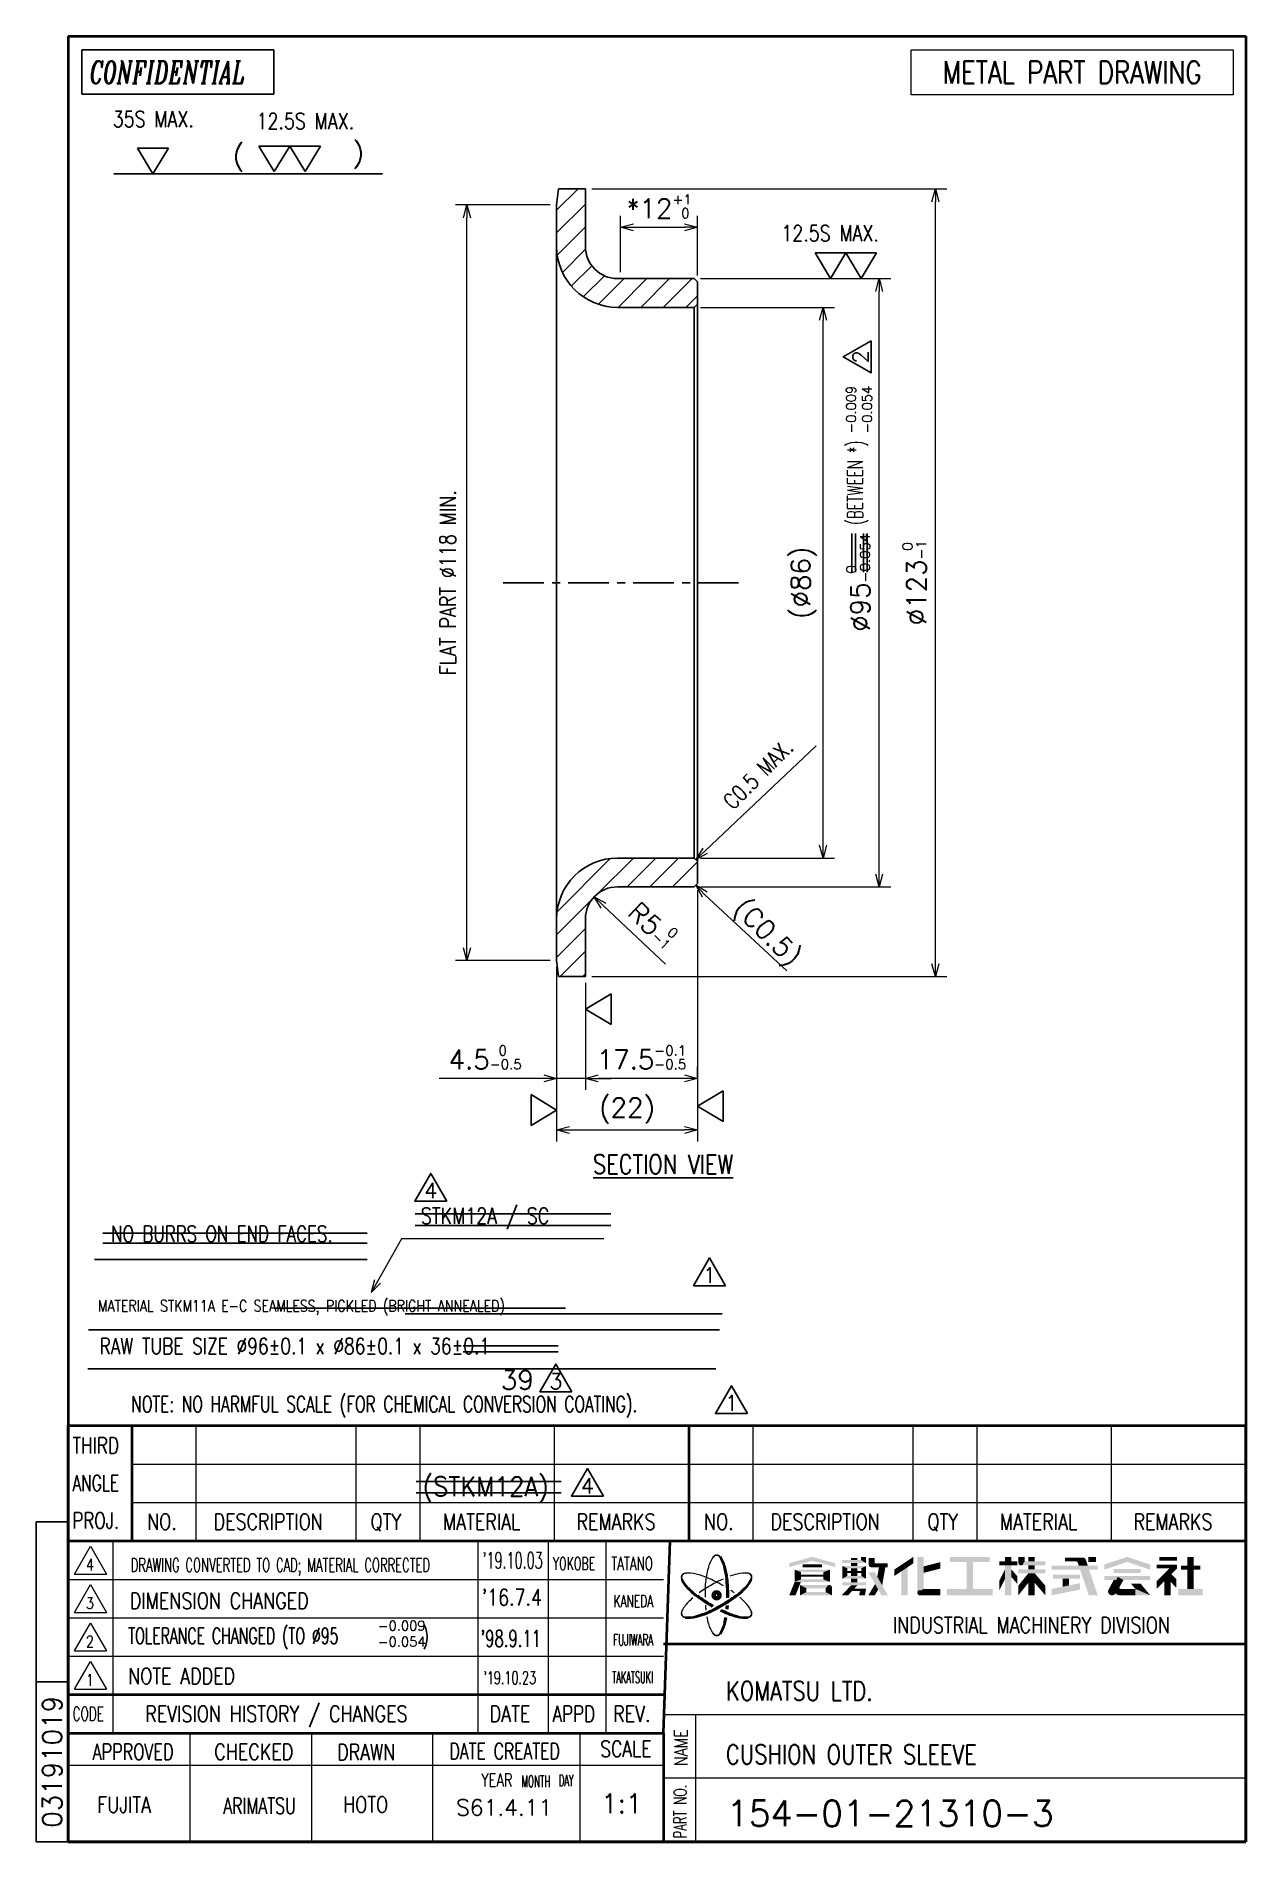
# Model space of a CAD drawing. Header units: millimetres. Extents: x 10 to 199, y 8 to 290.
import ezdxf
from ezdxf.enums import TextEntityAlignment as Align

# ---------------------------------------------------------------- set-up
doc = ezdxf.new("R2010")
doc.units = ezdxf.units.MM
doc.header["$LTSCALE"] = 0.25
doc.linetypes.add('CENTER', pattern=[50.8, 31.75, -6.35, 6.35, -6.35])
doc.layers.get('0').update_dxf_attribs({"linetype": 'CONTINUOUS'})
for name, color, linetype in [('1', 4, 'CONTINUOUS'), ('6', 2, 'CONTINUOUS'), ('CENTER', 1, 'CENTER'), ('GAWA', 2, 'CONTINUOUS'), ('SCALE', 4, 'CONTINUOUS')]:
    doc.layers.add(name, color=color, linetype=linetype)
for name, color, linetype, lineweight in [('AM_1', 4, 'CONTINUOUS', 20), ('AM_5_SCALE', 4, 'CONTINUOUS', 20), ('AM_8_HATCH', 4, 'CONTINUOUS', 20), ('AM_BOR_GAWA', 2, 'CONTINUOUS', 40)]:
    doc.layers.add(name, color=color, linetype=linetype, lineweight=lineweight)
doc.styles.add('ITL-SET', font='ITALIC', dxfattribs={"bigfont": 'BIGFONT'})
doc.styles.add('ROMANS_EN', font='romans.shx')
doc.styles.get("Standard").update_dxf_attribs({"font": 'txt.shx', "bigfont": 'extfont2.shx'})
doc.dimstyles.new('AM_JIS$0', dxfattribs={"dimtxt": 3, "dimasz": 2, "dimexe": 1.8, "dimexo": 1, "dimgap": 1.5, "dimtad": 3, "dimdec": 3, "dimzin": 9, "dimtxsty": 'STANDARD', "dimblk": 'OPEN30', "dimcen": 1, "dimclrd": 256, "dimclre": 256, "dimclrt": 4, "dimazin": 2, "dimtm": 1e-09, "dimtfac": 0.71, "dimtdec": 3, "dimtmove": 0, "dimatfit": 3, "dimldrblk": 'OPEN30', "dimlwd": -1, "dimlwe": -1, "dimarcsym": 1})
doc.dimstyles.new('AM_JIS$4', dxfattribs={"dimtxt": 3, "dimasz": 2, "dimexe": 1.8, "dimexo": 1, "dimgap": 1.5, "dimtad": 3, "dimdec": 3, "dimzin": 9, "dimtxsty": 'STANDARD', "dimblk": 'OPEN30', "dimcen": 1, "dimclrd": 256, "dimclre": 256, "dimclrt": 4, "dimazin": 2, "dimtm": 1e-09, "dimtfac": 0.71, "dimtdec": 3, "dimtmove": 0, "dimatfit": 3, "dimldrblk": 'OPEN30', "dimlwd": -1, "dimlwe": -1, "dimarcsym": 1})
pattern_1 = [(45, (0, 19.5492), (-1.767767, 1.767767), [])]

# ---------------------------------------------------------------- blocks, each defined once
blk = doc.blocks.new('A4-FORMAT')
at = {"layer": 'AM_BOR_GAWA', "color": 2}
for p, q in [((15, 290.1), (199, 290.1)), ((15, 290.1), (15, 8.1)), ((199, 290.1), (199, 8.1)), ((15, 8.1), (199, 8.1))]:
    blk.add_line(p, q, dxfattribs=at)
blk = doc.blocks.new('A4-TITLE-BG')
at = {"layer": 'AM_BOR_GAWA', "color": 2, "lineweight": 40}
for p, q in [((-184, 47), (-184, 65)), ((-184, 65), (0, 65)), ((-174, 47), (-174, 65)), ((0, 0), (0, 65)), ((-184, 17), (-184, 47)), ((-184, 47), (-89.94, 47)), ((-91, 17), (-89.94, 47)), ((-89.94, 47), (0, 47)), ((-91, 30.91), (0, 30.91)), ((-184, 0), (-184, 17)), ((-184, 17), (-91, 17)), ((-91, 17), (-91, 0)), ((0, 0), (-184, 0))]:
    blk.add_line(p, q, dxfattribs=at)
at = {"layer": 'AM_BOR_GAWA', "color": 9, "lineweight": 20}
for p, q in [((-164, 47), (-164, 65)), ((-139, 47), (-139, 65)), ((-129, 47), (-129, 65)), ((-108, 47), (-108, 65)), ((-77, 47), (-77, 65)), ((-52, 47), (-52, 65)), ((-42, 47), (-42, 65)), ((-21, 47), (-21, 65)), ((-174, 59), (0, 59)), ((-174, 53), (0, 53)), ((-183, 41.83), (-180.5, 46.17)), ((-180.5, 46.17), (-178, 41.83)), ((-177, 47), (-177, 17)), ((-120, 47), (-120, 17)), ((-109, 47), (-109, 17)), ((-100, 47), (-100, 17)), ((-184, 41), (-91, 41)), ((-183, 41.83), (-178, 41.83)), ((-183, 35.83), (-180.5, 40.17)), ((-180.5, 40.17), (-178, 35.83)), ((-184, 35), (-91, 35)), ((-183, 35.83), (-178, 35.83)), ((-183, 29.83), (-180.5, 34.17)), ((-180.5, 34.17), (-178, 29.83)), ((-184, 29), (-91, 29)), ((-183, 29.83), (-178, 29.83)), ((-183, 23.83), (-180.5, 28.17)), ((-180.5, 28.17), (-178, 23.83)), ((-183, 23.83), (-178, 23.83)), ((-91, 19.91), (0, 19.91)), ((-86, 19.91), (-86, 0)), ((-165, 17), (-165, 0)), ((-146, 17), (-146, 0)), ((-127, 0), (-127, 17)), ((-104, 0), (-104, 17)), ((-184, 12), (-91, 12)), ((-91, 10), (0, 10))]:
    blk.add_line(p, q, dxfattribs=at)
at = {"layer": 'AM_BOR_GAWA', "color": 9, "lineweight": 40}
for p, q in [((-87, 47), (-87, 65)), ((-184, 23), (-91, 23))]:
    blk.add_line(p, q, dxfattribs=at)
at = {"layer": 'AM_BOR_GAWA', "color": 8, "lineweight": 20}
blk.add_line((-11.74, 40.71), (-10.88, 39.85), dxfattribs=at)
for points, const_width in [([(-58.72, 43.3, 1.142857), (-58.37, 43.3, 1.142857)], 0.4), ([(-35.34, 43.59, 1), (-34.94, 43.59, 1)], 0.4), ([(-25.74, 43.91, 1), (-25.24, 43.91, 1)], 0.5), ([(-11.04, 43.11, 1), (-10.84, 43.11, 1)], 0.2), ([(-11.04, 42.79, 1), (-10.84, 42.79, 1)], 0.2), ([(-65.27, 39.71, 1), (-64.87, 39.71, 1)], 0.4), ([(-21.23, 39.11, 1), (-20.63, 39.11, 1)], 0.6), ([(-83.14, 38.51, 1), (-82.24, 38.51, 1)], 0.702), ([(-51.14, 38.91, 1), (-50.74, 38.91, 1)], 0.4)]:
    blk.add_lwpolyline(points, format="xyb", close=True, dxfattribs=dict(at, const_width=const_width))
for points, const_width in [([(-28.24, 44.11), (-26.61, 44.11, -0.321798), (-25.95, 43.63), (-25.8, 43.2)], 0.6), ([(-19.58, 41.15), (-20.17, 40.04, 0.568326), (-19.56, 39.01), (-17.27, 39.01)], 1)]:
    blk.add_lwpolyline(points, format="xyb", dxfattribs=dict(at, const_width=const_width))
at = {"layer": 'AM_BOR_GAWA', "color": 9, "lineweight": 20}
for centre, radius, start, end in [((-70.98, 39.22), 13.5, 163.9948, 173.2242), ((-78.86, 41.48), 5.31, 145.2974, 163.9948), ((-82.69, 44.13), 0.65, 90, 145.2974), ((-82.69, 44.13), 0.6, 90, 145.2974), ((-87.56, 41.32), 0.65, 94.7026, 150), ((-87.56, 41.32), 0.6, 94.7026, 150), ((-87.18, 36.68), 5.31, 76.0052, 94.7026), ((-88.75, 30.39), 11.79, 66.7758, 76.0052), ((-72.66, 21.14), 21.85, 120, 125.7357), ((-69.23, 39.01), 15.27, 173.2242, 181.9026), ((-92.71, 21.14), 21.85, 60, 66.7758), ((-72.66, 21.14), 21.85, 114.3148, 120), ((-88.98, 26.6), 15.27, 61.1646, 61.9026), ((-76.63, 30.39), 11.79, 103.9948, 109.8782), ((-78.2, 36.68), 5.31, 85.2974, 103.9948), ((-77.82, 41.32), 0.6, 30, 85.2974), ((-77.82, 41.32), 0.65, 30, 85.2974), ((-83.35, 33.7), 5.31, 136.0052, 154.7026), ((-78.69, 29.2), 11.79, 130.7431, 136.0052), ((-62.64, 38.51), 21.85, 180, 180.8005), ((-62.64, 38.51), 21.85, 184.0993, 186.0535), ((-88.98, 26.6), 15.27, 53.7049, 56.208), ((-87.92, 28.01), 13.5, 43.9948, 48.9857), ((-82.03, 33.7), 5.31, 25.2974, 43.9948), ((-87.56, 35.69), 0.65, 154.7026, 210), ((-87.56, 35.69), 0.6, 154.7026, 210), ((-72.63, 37.32), 11.79, 190.6994, 196.0052), ((-78.86, 35.53), 5.31, 196.0052, 214.7026), ((-77.82, 35.69), 0.6, 330, 25.2974), ((-77.82, 35.69), 0.65, 330, 25.2974), ((-82.69, 32.88), 0.65, 214.7026, 270), ((-82.69, 32.88), 0.6, 214.7026, 270)]:
    blk.add_arc(centre, radius, start, end, dxfattribs=at)
at = {"layer": 'AM_BOR_GAWA', "color": 8, "lineweight": 20}
for centre, radius, start, end in [((-82.69, 44.13), 0.65, 34.7026, 90), ((-82.69, 44.13), 0.6, 34.7026, 90), ((-87.56, 41.32), 0.65, 150, 205.2974), ((-87.56, 41.32), 0.6, 150, 205.2974), ((-77.82, 41.32), 0.6, 334.7026, 30), ((-77.82, 41.32), 0.65, 334.7026, 30), ((-87.56, 35.69), 0.65, 210, 265.2974), ((-87.56, 35.69), 0.6, 210, 265.2974), ((-77.82, 35.69), 0.6, 274.7026, 330), ((-77.82, 35.69), 0.65, 274.7026, 330), ((-82.69, 32.88), 0.6, 270, 325.2974), ((-82.69, 32.88), 0.65, 270, 325.2974)]:
    blk.add_arc(centre, radius, start, end, dxfattribs=at)
at = {"layer": 'AM_BOR_GAWA', "color": 2, "lineweight": 40}
for centre, radius, start, end in [((-86.52, 41.48), 5.31, 16.0052, 34.7026), ((-92.75, 39.69), 11.74, 6.7758, 16.0052), ((-92.75, 39.69), 11.79, 6.7758, 16.0052), ((-83.35, 43.31), 5.31, 205.2974, 223.9948), ((-78.69, 47.81), 11.79, 223.9948, 233.2242), ((-78.69, 47.81), 11.74, 223.9948, 233.2242), ((-102.74, 38.51), 21.75, 0, 6.7758), ((-102.74, 38.51), 21.85, 0, 6.7758), ((-86.69, 47.81), 11.74, 306.7758, 316.0052), ((-86.69, 47.81), 11.79, 306.7758, 316.0052), ((-82.03, 43.31), 5.31, 316.0052, 334.7026), ((-72.66, 55.87), 21.85, 233.2242, 240), ((-72.66, 55.87), 21.75, 233.2242, 240), ((-89.86, 49.91), 15.17, 293.2242, 301.9026), ((-89.86, 49.91), 15.27, 293.2242, 301.9026), ((-72.66, 55.87), 21.85, 240, 240.6897), ((-72.66, 55.87), 21.75, 240, 240.9213), ((-92.71, 55.87), 21.75, 300, 306.7758), ((-92.71, 55.87), 21.85, 300, 306.7758), ((-102.74, 38.51), 21.75, 354.4384, 355.7143), ((-102.74, 38.51), 21.85, 354.3049, 355.8564), ((-102.74, 38.51), 21.75, 358.9261, 360), ((-102.74, 38.51), 21.85, 359.1171, 360), ((-87.18, 40.34), 5.31, 265.2974, 283.9948), ((-89.16, 48.29), 13.45, 283.9948, 293.2242), ((-89.16, 48.29), 13.5, 283.9948, 293.2242), ((-86.52, 35.53), 5.31, 325.2974, 343.9948), ((-72.66, 55.87), 21.85, 244.4868, 246.7758), ((-72.66, 55.87), 21.75, 244.5635, 246.7758), ((-92.75, 37.32), 11.74, 343.9948, 348.9011), ((-92.75, 37.32), 11.79, 343.9948, 348.8521), ((-76.63, 46.63), 11.79, 246.7758, 256.0052), ((-76.63, 46.63), 11.74, 246.7758, 256.0052), ((-78.2, 40.34), 5.31, 256.0052, 274.7026)]:
    blk.add_arc(centre, radius, start, end, dxfattribs=at)
at = {"layer": 'AM_BOR_GAWA', "color": 8, "lineweight": 20}
for points in [[(-71.34, 43.52), (-67.74, 44.51), (-71.34, 42.92), (-67.74, 43.9)], [(-70.49, 42.51), (-69.49, 42.13), (-70.49, 40.61), (-69.49, 40.98)], [(-70.49, 42.51), (-64.99, 42.51), (-69.49, 42.13), (-65.99, 42.13)], [(-69.24, 43.34), (-66.24, 43.34), (-69.24, 42.89), (-66.24, 42.89)], [(-67.74, 44.51), (-64.14, 43.52), (-67.74, 43.9), (-64.14, 42.92)], [(-65.99, 42.13), (-64.99, 42.51), (-65.99, 40.98), (-64.99, 40.61)], [(-63.04, 44.03), (-60.14, 44.03), (-63.04, 43.53), (-59.34, 43.53)], [(-63.04, 43.08), (-59.34, 43.08), (-62.29, 42.73), (-60.09, 42.73)], [(-63.04, 43.08), (-62.29, 42.73), (-63.04, 41.08), (-62.29, 41.53)], [(-61.69, 44.35), (-60.69, 44.35), (-61.69, 44.03), (-60.69, 44.03)], [(-61.69, 43.53), (-60.69, 43.53), (-61.69, 43.08), (-60.69, 43.08)], [(-61.69, 42.73), (-60.69, 42.73), (-61.69, 42.28), (-60.69, 42.28)], [(-60.14, 44.51), (-59.34, 44.51), (-60.14, 44.03), (-59.34, 43.53)], [(-60.09, 42.73), (-59.34, 43.08), (-60.09, 41.53), (-59.34, 41.08)], [(-58.92, 44.35), (-57.97, 44.35), (-58.92, 43.3), (-57.97, 43.5)], [(-58.92, 43.3), (-57.97, 43.5), (-58.52, 42.9), (-57.97, 43.5)], [(-57.97, 43.5), (-55.94, 43.5), (-58.52, 42.9), (-55.94, 42.9)], [(-57.32, 42.9), (-56.32, 42.9), (-57.58, 41.41), (-56.82, 40.06)], [(-54.94, 42.51), (-51.94, 44.51), (-54.94, 41.51), (-51.94, 43.51)], [(-53.84, 42.24), (-52.84, 42.91), (-53.84, 38.51), (-52.84, 38.51)], [(-51.34, 44.51), (-50.34, 44.51), (-51.34, 38.91), (-50.34, 39.51)], [(-50.34, 43.02), (-47.74, 43.68), (-50.34, 42.02), (-47.74, 42.68)], [(-46.24, 44.51), (-40.04, 44.51), (-46.24, 43.71), (-40.04, 43.71)], [(-43.64, 43.71), (-42.64, 43.71), (-43.64, 39.51), (-42.64, 39.51)], [(-38.54, 40.73), (-37.64, 42.53), (-38.54, 39.23), (-37.63, 41.05)], [(-38.53, 43.79), (-35.73, 43.79), (-38.53, 43.19), (-35.73, 43.19)], [(-37.63, 44.51), (-36.63, 44.51), (-37.63, 43.79), (-36.63, 43.79)], [(-37.63, 43.19), (-36.63, 43.19), (-37.63, 38.51), (-36.63, 38.51)], [(-36.63, 42.55), (-35.73, 41.51), (-36.63, 41.35), (-35.73, 40.31)], [(-35.54, 44.51), (-34.54, 44.51), (-35.54, 43.59), (-34.54, 43.79)], [(-35.54, 43.59), (-34.54, 43.79), (-35.14, 43.19), (-34.54, 43.79)], [(-35.54, 42.55), (-31.34, 42.55), (-35.54, 41.95), (-31.34, 41.95)], [(-34.54, 43.79), (-31.34, 43.79), (-35.14, 43.19), (-31.34, 43.19)], [(-33.99, 44.51), (-32.99, 44.51), (-33.99, 43.79), (-32.99, 43.79)], [(-33.99, 43.19), (-32.99, 43.19), (-33.99, 42.55), (-32.99, 42.55)], [(-30.34, 43.11), (-23.14, 43.11), (-30.34, 42.51), (-23.14, 42.51)], [(-26.53, 44.41), (-25.49, 44.41), (-26.09, 43.11), (-25.01, 44.07)], [(-26.09, 43.11), (-25.01, 44.07), (-26.09, 43.11), (-24.69, 43.11)], [(-25.89, 42.51), (-24.49, 42.51), (-24.54, 38.51), (-23.14, 38.51)], [(-24.64, 44.51), (-23.44, 44.51), (-24.64, 43.71), (-23.44, 43.71)], [(-22.14, 43.31), (-18.54, 44.51), (-22.14, 42.51), (-18.54, 43.71)], [(-20.64, 42.61), (-16.44, 42.61), (-20.64, 42.01), (-16.44, 42.01)], [(-18.54, 44.51), (-14.94, 43.31), (-18.54, 43.71), (-14.94, 42.51)], [(-13.94, 43.31), (-10.94, 43.31), (-13.94, 42.71), (-11.94, 42.71)], [(-11.94, 42.71), (-10.8, 42.65), (-13.94, 40.71), (-13.94, 39.51)], [(-13.54, 44.51), (-10.74, 44.51), (-13.54, 43.91), (-10.74, 43.91)], [(-11.94, 42.71), (-10.94, 43.31), (-11.94, 42.71), (-10.74, 43.11)], [(-11.94, 42.71), (-10.74, 43.11), (-11.94, 42.71), (-10.74, 42.79)], [(-11.94, 42.71), (-10.74, 42.79), (-11.94, 42.71), (-10.8, 42.65)], [(-10.14, 43.11), (-7.14, 43.11), (-10.14, 42.51), (-7.14, 42.51)], [(-9.14, 44.51), (-8.14, 44.51), (-9.14, 43.11), (-8.14, 43.11)], [(-9.14, 42.51), (-8.14, 42.51), (-9.14, 39.51), (-8.14, 39.51)], [(-70.49, 40.61), (-69.51, 40.61), (-71.34, 38.51), (-70.36, 38.51)], [(-69.49, 40.98), (-65.99, 40.98), (-70.49, 40.61), (-64.99, 40.61)], [(-69.67, 40.11), (-68.67, 39.61), (-69.67, 38.51), (-68.67, 39.01)], [(-69.67, 40.11), (-65.07, 40.11), (-68.67, 39.61), (-65.67, 39.61)], [(-69.49, 41.71), (-65.99, 41.71), (-69.49, 41.41), (-65.99, 41.41)], [(-65.67, 39.61), (-65.07, 40.11), (-65.67, 39.61), (-64.67, 39.71)], [(-65.67, 39.61), (-64.67, 39.71), (-65.67, 39.01), (-64.67, 38.51)], [(-61.69, 40.05), (-60.69, 40.05), (-63.14, 38.51), (-62.14, 38.51)], [(-62.29, 41.53), (-60.09, 41.53), (-63.04, 41.08), (-59.34, 41.08)], [(-63.04, 40.55), (-59.34, 40.55), (-63.04, 40.05), (-59.34, 40.05)], [(-62.29, 42.28), (-60.09, 42.28), (-62.29, 41.98), (-60.09, 41.98)], [(-61.69, 41.98), (-60.69, 41.98), (-61.69, 41.53), (-60.69, 41.53)], [(-61.69, 41.08), (-60.69, 41.08), (-61.69, 40.55), (-60.69, 40.55)], [(-61.18, 39.56), (-59.34, 39.56), (-61.5, 39.16), (-60.3, 39.16)], [(-60.3, 39.16), (-59.34, 39.56), (-60.41, 38.51), (-59.51, 38.51)], [(-58.97, 42.09), (-57.97, 42.09), (-56.94, 38.51), (-55.94, 38.51)], [(-57.94, 40.27), (-57.45, 39.4), (-58.97, 38.51), (-57.97, 38.51)], [(-51.34, 38.91), (-50.34, 39.51), (-50.94, 38.51), (-50.34, 39.51)], [(-50.34, 39.51), (-47.74, 39.51), (-50.94, 38.51), (-47.74, 38.51)], [(-46.74, 39.51), (-39.54, 39.51), (-46.74, 38.51), (-39.54, 38.51)], [(-35.54, 40.01), (-33.99, 41.95), (-35.54, 38.51), (-33.99, 40.45)], [(-33.99, 41.95), (-32.99, 41.95), (-33.99, 38.51), (-32.99, 38.51)], [(-32.99, 41.95), (-31.34, 40.01), (-32.99, 40.45), (-31.34, 38.51)], [(-30.34, 39.51), (-25.94, 40.4), (-30.34, 38.51), (-25.94, 39.4)], [(-30.14, 41.71), (-25.94, 41.71), (-30.14, 41.11), (-25.94, 41.11)], [(-28.64, 41.11), (-27.64, 41.11), (-28.64, 39.85), (-27.64, 40.06)], [(-22.14, 41.51), (-14.94, 41.51), (-22.14, 40.91), (-14.94, 40.91)], [(-20.64, 40.91), (-19.14, 40.91), (-21.46, 39.39), (-19.73, 39.8)], [(-21.46, 39.39), (-17.27, 39.51), (-20.93, 38.51), (-14.94, 38.51)], [(-17.94, 40.31), (-16.44, 40.31), (-17.27, 39.51), (-14.94, 38.51)], [(-12.74, 40.71), (-11.74, 41.71), (-12.74, 38.51), (-11.74, 38.51)], [(-11.64, 41.81), (-11.74, 40.71), (-11.74, 41.71)], [(-11.64, 41.81), (-10.88, 41.05), (-11.74, 40.71), (-10.88, 39.85)], [(-10.88, 39.85), (-10.88, 41.05), (-11.74, 40.71), (-10.88, 39.85)], [(-11.74, 40.71), (-10.88, 39.85), (-11.74, 40.71)], [(-10.54, 39.51), (-6.74, 39.51), (-10.54, 38.51), (-6.74, 38.51)], [(-68.67, 39.01), (-65.67, 39.01), (-69.67, 38.51), (-64.67, 38.51)]]:
    blk.add_solid(points, dxfattribs=at)
at = {"layer": 'GAWA', "color": 0}
for p, q in [((-181.85, 279.84), (-151.85, 279.84)), ((-181.85, 279.84), (-181.85, 272.92)), ((-151.85, 279.84), (-151.85, 272.92)), ((-181.85, 272.92), (-151.85, 272.92))]:
    blk.add_line(p, q, dxfattribs=at)
at = {"layer": 'AM_BOR_GAWA', "color": 9, "lineweight": 20, "style": 'ROMANS_EN'}
for s, height, width, p in [('THIRD', 2.5, 0.770046, (-183.3, 60.66)), ('ANGLE', 2.5, 0.698599, (-183.3, 54.79)), ('PROJ.', 2.5, 0.752934, (-183.3, 48.93)), ('NO.', 2.5, 0.8, (-171.65, 48.75)), ('DESCRIPTION', 2.5, 0.8, (-161.26, 48.75)), ('QTY', 2.5, 0.8, (-136.75, 48.75)), ('MATERIAL', 2.5, 0.8, (-125.42, 48.75)), ('REMARKS', 2.5, 0.8, (-104.56, 48.75)), ('NO.', 2.5, 0.8, (-84.65, 48.75)), ('DESCRIPTION', 2.5, 0.8, (-74.26, 48.75)), ('QTY', 2.5, 0.8, (-49.75, 48.75)), ('MATERIAL', 2.5, 0.8, (-38.42, 48.75)), ('REMARKS', 2.5, 0.8, (-17.56, 48.75)), ('4', 1.8, 0.8, (-181.21, 42.39)), ('3', 1.8, 0.8, (-181.21, 36.39)), ('INDUSTRIAL MACHINERY DIVISION', 2.5, 0.8, (-55.15, 32.61)), ('2', 1.8, 0.8, (-181.21, 30.39)), ('1', 1.8, 0.8, (-181.21, 24.39)), ('CODE', 2.2, 0.625272, (-183.3, 18.9)), ('REVISION HISTORY / CHANGES', 2.5, 0.8, (-171.94, 18.75)), ('DATE', 2.5, 0.8, (-118.13, 18.75)), ('APPD', 2.5, 0.765192, (-108.3, 18.75)), ('REV.', 2.5, 0.8, (-98.84, 18.75)), ('APPROVED', 2.5, 0.73364, (-180.18, 12.82)), ('CHECKED', 2.5, 0.8, (-161.16, 12.82)), ('DRAWN', 2.5, 0.8, (-141.96, 12.76)), ('DATE CREATED', 2.5, 0.714183, (-124.4, 12.91)), ('SCALE', 2.5, 0.785374, (-100.85, 13.27)), ('YEAR', 2, 0.747337, (-119.45, 8.66)), ('MONTH', 1.8, 0.550991, (-113.18, 8.56)), ('DAY', 1.8, 0.521917, (-107.33, 8.68))]:
    blk.add_text(s, height=height, dxfattribs=dict(at, width=width)).set_placement(p)
for s, width, p in [('NAME', 0.8, (-88.25, 14.73)), ('PART NO.', 0.667211, (-88.38, 4.74))]:
    blk.add_text(s, height=2, rotation=90, dxfattribs=dict(at, width=width)).set_placement(p, align=Align.MIDDLE_CENTER)
at = {"layer": 'AM_BOR_GAWA', "color": 4, "lineweight": 20}
for tag, p in [('USER-NAME{18}', (-81.23, 22.07)), ('NAME{18}', (-81.23, 12.16)), ('NUMBER{18}', (-81.11, 2.45))]:
    blk.add_attdef(tag, p, '', height=4, dxfattribs=at)
blk.add_attdef('CADNO', text='', height=3, rotation=90, dxfattribs=at).set_placement((-186.5, 12.5), align=Align.MIDDLE_CENTER)
for tag, p in [('APPROVAL{6}', (-174.5, 6)), ('CHECK{6}', (-155.5, 6)), ('DRAW{6}', (-136.5, 6)), ('DATE{7}', (-115.5, 6)), ('GEN-TITLE-SCA{4}', (-97.5, 6))]:
    blk.add_attdef(tag, text='', height=3, dxfattribs=at).set_placement(p, align=Align.MIDDLE_CENTER)
at = {"layer": 'GAWA', "color": 0, "style": 'ITL-SET', "width": 0.65}
blk.add_text('CONFIDENTIAL', height=3.5, dxfattribs=at).set_placement((-180.56, 274.61))
blk = doc.blocks.new('rireki')
at = {"layer": 'SCALE'}
blk.add_lwpolyline([(2.5, -1.44), (-2.5, -1.44), (0, 2.89)], close=True, dxfattribs=at)
blk.add_attdef('NO', text='', height=2.4, dxfattribs=at).set_placement((0, -1), align=Align.CENTER)
blk = doc.blocks.new('yi')
at = {"layer": '6'}
for p, q in [((-2.4, 4), (7.2, 4)), ((-2.4, 4), (0, 0)), ((2.4, 4), (0, 0)), ((4.8, 0), (2.4, 4)), ((7.2, 4), (4.8, 0))]:
    blk.add_line(p, q, dxfattribs=at)
blk = doc.blocks.new('ye')
at = {"layer": '6'}
for p, q in [((0, 0), (-2.4, 4)), ((2.4, 4), (-2.4, 4)), ((2.4, 4), (0, 0))]:
    blk.add_line(p, q, dxfattribs=at)
blk = doc.blocks.new('_Open30')
at = {"color": 0, "linetype": 'ByBlock', "lineweight": -2}
for p, q in [((-1, 0.27), (0, 0)), ((0, 0), (-1, -0.27)), ((0, 0), (-1, 0))]:
    blk.add_line(p, q, dxfattribs=at)
blk = doc.blocks.new('*D32')
at = {"layer": 'AM_5_SCALE', "linetype": 'ByBlock', "transparency": 16777216}
for p, q in [((113.82, 247.74), (134.74, 247.74)), ((132.94, 163.74), (132.94, 245.74)), ((113.82, 161.74), (134.74, 161.74))]:
    blk.add_line(p, q, dxfattribs=at)
at = {"layer": 'AM_5_SCALE', "transparency": 16777216, "xscale": 2, "yscale": 2, "zscale": 2}
for p, rotation in [((132.94, 247.74), 90), ((132.94, 161.74), 270)]:
    blk.add_blockref('_Open30', p, dxfattribs=dict(at, rotation=rotation))
at = {"layer": 'AM_5_SCALE', "color": 4, "transparency": 16777216, "insert": (129.94, 204.74), "char_height": 3, "attachment_point": 5, "rotation": 90}
blk.add_mtext('(%%C86)', dxfattribs=at)
blk = doc.blocks.new('*D33')
at = {"layer": 'AM_5_SCALE', "linetype": 'ByBlock', "transparency": 16777216}
for p, q in [((113.82, 252.24), (143.51, 252.24)), ((141.71, 159.24), (141.71, 250.24)), ((113.82, 157.24), (143.51, 157.24))]:
    blk.add_line(p, q, dxfattribs=at)
at = {"layer": 'AM_5_SCALE', "transparency": 16777216, "xscale": 2, "yscale": 2, "zscale": 2}
for p, rotation in [((141.71, 252.24), 90), ((141.71, 157.24), 270)]:
    blk.add_blockref('_Open30', p, dxfattribs=dict(at, rotation=rotation))
at = {"layer": 'AM_5_SCALE', "color": 4, "transparency": 16777216, "insert": (138.42, 204.74), "char_height": 3, "attachment_point": 5, "rotation": 90}
blk.add_mtext('%%C95{}{\\H0.51x;\\C3;\\S 0^ -0.054;}', dxfattribs=at)
blk = doc.blocks.new('*D34')
at = {"layer": 'AM_5_SCALE', "linetype": 'ByBlock', "transparency": 16777216}
for p, q in [((96.82, 266.24), (152.29, 266.24)), ((150.49, 145.24), (150.49, 264.24)), ((96.82, 143.24), (152.29, 143.24))]:
    blk.add_line(p, q, dxfattribs=at)
at = {"layer": 'AM_5_SCALE', "transparency": 16777216, "xscale": 2, "yscale": 2, "zscale": 2}
for p, rotation in [((150.49, 266.24), 90), ((150.49, 143.24), 270)]:
    blk.add_blockref('_Open30', p, dxfattribs=dict(at, rotation=rotation))
at = {"layer": 'AM_5_SCALE', "color": 4, "transparency": 16777216, "insert": (147.2, 204.74), "char_height": 3, "attachment_point": 5, "rotation": 90}
blk.add_mtext('%%C123{}{\\H0.51x;\\C3;\\S 0^ -1;}', dxfattribs=at)
blk = doc.blocks.new('*D35')
at = {"layer": 'AM_5_SCALE', "linetype": 'ByBlock', "transparency": 16777216}
for p, q in [((90.32, 263.74), (75.5, 263.74)), ((77.3, 147.74), (77.3, 261.74)), ((90.32, 145.74), (75.5, 145.74))]:
    blk.add_line(p, q, dxfattribs=at)
at = {"layer": 'AM_5_SCALE', "transparency": 16777216, "xscale": 2, "yscale": 2, "zscale": 2}
for p, rotation in [((77.3, 263.74), 90), ((77.3, 145.74), 270)]:
    blk.add_blockref('_Open30', p, dxfattribs=dict(at, rotation=rotation))
at = {"layer": 'AM_5_SCALE', "color": 4, "transparency": 16777216, "insert": (74.3, 204.74), "char_height": 2.5, "attachment_point": 5, "rotation": 90, "style": 'ROMANS_EN'}
blk.add_mtext('{\\W0.80;FLAT PART %%C118 MIN.}', dxfattribs=at)
blk = doc.blocks.new('*D36')
at = {"layer": 'AM_5_SCALE', "linetype": 'ByBlock', "transparency": 16777216}
for p, q in [((101.32, 253.24), (101.32, 262.04)), ((103.32, 260.24), (111.32, 260.24)), ((113.32, 252.74), (113.32, 262.04))]:
    blk.add_line(p, q, dxfattribs=at)
at = {"layer": 'AM_5_SCALE', "transparency": 16777216, "xscale": 2, "yscale": 2, "zscale": 2, "rotation": 180}
blk.add_blockref('_Open30', (101.32, 260.24), dxfattribs=at)
at = {"layer": 'AM_5_SCALE', "transparency": 16777216, "xscale": 2, "yscale": 2, "zscale": 2}
blk.add_blockref('_Open30', (113.32, 260.24), dxfattribs=at)
at = {"layer": 'AM_5_SCALE', "color": 4, "transparency": 16777216, "insert": (107.32, 263.53), "char_height": 3, "attachment_point": 5}
blk.add_mtext('*12{}{\\H0.51x;\\C3;\\S+1^  0;}', dxfattribs=at)
blk = doc.blocks.new('*D37')
at = {"layer": 'AM_5_SCALE', "linetype": 'ByBlock', "transparency": 16777216}
blk.add_line((108.31, 145.19), (98.63, 154.3), dxfattribs=at)
at = {"layer": 'AM_5_SCALE', "transparency": 16777216, "xscale": 2, "yscale": 2, "zscale": 2, "rotation": 136.7387877281375}
blk.add_blockref('_Open30', (97.18, 155.67), dxfattribs=at)
at = {"layer": 'AM_5_SCALE', "color": 4, "transparency": 16777216, "insert": (106.45, 151.45), "char_height": 3, "attachment_point": 5, "rotation": 316.7388}
blk.add_mtext('R5{}{\\H0.51x;\\C3;\\S 0^ -1;}', dxfattribs=at)
blk = doc.blocks.new('*D38')
at = {"layer": 'AM_5_SCALE', "linetype": 'ByBlock', "transparency": 16777216}
for p, q in [((113.32, 156.74), (113.32, 117.48)), ((91.32, 144.74), (91.32, 117.48)), ((93.32, 119.28), (111.32, 119.28))]:
    blk.add_line(p, q, dxfattribs=at)
at = {"layer": 'AM_5_SCALE', "transparency": 16777216, "xscale": 2, "yscale": 2, "zscale": 2, "rotation": 180}
blk.add_blockref('_Open30', (91.32, 119.28), dxfattribs=at)
at = {"layer": 'AM_5_SCALE', "transparency": 16777216, "xscale": 2, "yscale": 2, "zscale": 2}
blk.add_blockref('_Open30', (113.32, 119.28), dxfattribs=at)
at = {"layer": 'AM_5_SCALE', "color": 4, "transparency": 16777216, "insert": (102.32, 122.28), "char_height": 3, "attachment_point": 5}
blk.add_mtext('(22)', dxfattribs=at)
blk = doc.blocks.new('*D39')
at = {"layer": 'AM_5_SCALE', "linetype": 'ByBlock', "transparency": 16777216}
for p, q in [((95.82, 142.24), (95.82, 125.53)), ((111.32, 127.33), (97.82, 127.33)), ((113.32, 127.5), (113.32, 129.13))]:
    blk.add_line(p, q, dxfattribs=at)
at = {"layer": 'AM_5_SCALE', "transparency": 16777216, "xscale": 2, "yscale": 2, "zscale": 2, "rotation": 180}
blk.add_blockref('_Open30', (95.82, 127.33), dxfattribs=at)
at = {"layer": 'AM_5_SCALE', "transparency": 16777216, "xscale": 2, "yscale": 2, "zscale": 2}
blk.add_blockref('_Open30', (113.32, 127.33), dxfattribs=at)
at = {"layer": 'AM_5_SCALE', "color": 4, "transparency": 16777216, "insert": (104.57, 130.61), "char_height": 3, "attachment_point": 5}
blk.add_mtext('17.5{}{\\H0.51x;\\C3;\\S-0.1^ -0.5;}', dxfattribs=at)
blk = doc.blocks.new('*D40')
at = {"layer": 'AM_5_SCALE', "linetype": 'ByBlock', "transparency": 16777216}
for p, q in [((89.32, 127.33), (72.98, 127.33)), ((95.82, 127.33), (91.32, 127.33)), ((97.82, 127.33), (99.82, 127.33)), ((91.32, 126.33), (91.32, 125.53)), ((95.82, 126.33), (95.82, 125.53))]:
    blk.add_line(p, q, dxfattribs=at)
at = {"layer": 'AM_5_SCALE', "transparency": 16777216, "xscale": 2, "yscale": 2, "zscale": 2}
blk.add_blockref('_Open30', (91.32, 127.33), dxfattribs=at)
at = {"layer": 'AM_5_SCALE', "transparency": 16777216, "xscale": 2, "yscale": 2, "zscale": 2, "rotation": 180}
blk.add_blockref('_Open30', (95.82, 127.33), dxfattribs=at)
at = {"layer": 'AM_5_SCALE', "color": 4, "transparency": 16777216, "insert": (80.15, 130.61), "char_height": 3, "attachment_point": 5}
blk.add_mtext('4.5{}{\\H0.51x;\\C3;\\S 0^ -0.5;}', dxfattribs=at)
blk = doc.blocks.new('*S41')
at = {"layer": 'AM_5_SCALE'}
for p, q in [((67.11, 102.28), (63.35, 95.63)), ((98.71, 102.28), (67.11, 102.28))]:
    blk.add_line(p, q, dxfattribs=at)
at = {"layer": 'AM_5_SCALE', "linetype": 'Continuous'}
for p, q in [((62.89, 95.89), (62.37, 93.88)), ((63.35, 95.63), (62.37, 93.88)), ((62.37, 93.88), (63.82, 95.36))]:
    blk.add_line(p, q, dxfattribs=at)
at = {"layer": 'AM_5_SCALE', "color": 4, "linetype": 'CENTER', "insert": (70.11, 103.78), "char_height": 2.5, "attachment_point": 7, "style": 'ROMANS_EN'}
blk.add_mtext('{\\W0.80;STKM12A / SC}', dxfattribs=at)

msp = doc.modelspace()

# ---------------------------------------------------------------- hatches: boundary and pattern name
at = {"layer": 'AM_8_HATCH', "ltscale": 0.8}
h = msp.add_hatch(dxfattribs=at)
h.set_pattern_fill('_U', color=256, scale=2.5, angle=45, style=0, pattern_type=0)
h.set_pattern_definition(pattern_1)
edge = h.paths.add_edge_path()
edge.add_line((91.6319, 266.2447), (91.3172, 263.7447))
edge.add_line((91.3172, 263.7447), (91.3172, 257.2447))
edge.add_arc((100.8172, 257.2447), 9.5, 180, 270)
edge.add_line((100.8172, 247.7447), (112.8172, 247.7447))
edge.add_line((112.8172, 247.7447), (113.3172, 248.2447))
edge.add_line((113.3172, 248.2447), (113.3172, 251.7447))
edge.add_line((113.3172, 251.7447), (112.8172, 252.2447))
edge.add_line((112.8172, 252.2447), (100.8172, 252.2447))
edge.add_arc((100.8172, 257.2447), 5, 180, 270, ccw=False)
edge.add_line((95.8172, 257.2447), (95.8172, 266.2447))
edge.add_line((95.8172, 266.2447), (91.6319, 266.2447))
h = msp.add_hatch(dxfattribs=at)
h.set_pattern_fill('_U', color=256, scale=2.5, angle=45, style=0, pattern_type=0)
h.set_pattern_definition(pattern_1)
edge = h.paths.add_edge_path()
edge.add_line((91.6319, 143.2447), (91.3172, 145.7447))
edge.add_line((91.3172, 145.7447), (91.3172, 152.2447))
edge.add_arc((100.8172, 152.2447), 9.5, 90, 180, ccw=False)
edge.add_line((100.8172, 161.7447), (112.8172, 161.7447))
edge.add_line((112.8172, 161.7447), (113.3172, 161.2447))
edge.add_line((113.3172, 161.2447), (113.3172, 157.7447))
edge.add_line((113.3172, 157.7447), (112.8172, 157.2447))
edge.add_line((112.8172, 157.2447), (100.8172, 157.2447))
edge.add_arc((100.8172, 152.2447), 5, 90, 180)
edge.add_line((95.8172, 152.2447), (95.8172, 143.2447))
edge.add_line((95.8172, 143.2447), (91.6319, 143.2447))

# ---------------------------------------------------------------- linework, layer by layer
at = {"ltscale": 0.8}
for p, q in [((91.3172, 263.7447), (91.6319, 266.2447)), ((95.8172, 266.2447), (91.6319, 266.2447)), ((95.8172, 257.2447), (95.8172, 266.2447)), ((91.3172, 263.7447), (91.3172, 257.2447)), ((91.3172, 257.2447), (91.3172, 204.7447)), ((112.8172, 252.2447), (100.8172, 252.2447)), ((113.3172, 251.7447), (112.8172, 252.2447)), ((113.3172, 248.2447), (113.3172, 251.7447)), ((113.3172, 248.2447), (112.8172, 247.7447)), ((113.3172, 248.2447), (113.3172, 204.7447)), ((100.8172, 247.7447), (112.8172, 247.7447)), ((112.8172, 247.7447), (112.8172, 204.7447)), ((91.3172, 152.2447), (91.3172, 204.7447)), ((112.8172, 161.7447), (112.8172, 204.7447)), ((113.3172, 161.2447), (113.3172, 204.7447)), ((100.8172, 161.7447), (112.8172, 161.7447)), ((113.3172, 161.2447), (112.8172, 161.7447)), ((113.3172, 161.2447), (113.3172, 157.7447)), ((112.8172, 157.2447), (100.8172, 157.2447)), ((113.3172, 157.7447), (112.8172, 157.2447)), ((91.3172, 145.7447), (91.3172, 152.2447)), ((95.8172, 152.2447), (95.8172, 143.2447)), ((91.3172, 145.7447), (91.6319, 143.2447)), ((95.8172, 143.2447), (91.6319, 143.2447))]:
    msp.add_line(p, q, dxfattribs=at)
for centre, radius, start, end in [((100.8172, 257.2447), 9.5, 180, 270), ((100.8172, 257.2447), 5, 180, 270), ((100.8172, 152.2447), 9.5, 90, 180), ((100.8172, 152.2447), 5, 90, 180)]:
    msp.add_arc(centre, radius, start, end, dxfattribs=at)
at = {"layer": '1', "ltscale": 0.8}
for p, q in [((22.151, 268.5801), (64.1154, 268.5801)), ((137.4424, 212.4442), (137.4424, 206.3885)), ((138.0105, 212.4442), (138.0105, 206.3885)), ((139.2412, 212.4442), (139.2412, 206.3885)), ((139.8093, 212.4442), (139.8093, 206.3885)), ((20.4047, 103.1817), (61.7318, 103.1817)), ((20.4047, 101.6018), (61.7318, 101.6018)), ((19.1372, 99.0347), (61.7096, 99.0347)), ((47.1922, 91.4531), (92.712, 91.4531)), ((67.6626, 90.5823), (117.1725, 90.5823)), ((18.2046, 88.0521), (116.7515, 88.0521)), ((76.7152, 85.5429), (91.566, 85.5429)), ((76.7152, 84.6063), (91.566, 84.6063)), ((18.0628, 81.9585), (116.1843, 81.9585)), ((92.0127, 62.6131), (69.3551, 62.6131)), ((69.3825, 64.3612), (92.0127, 64.3612))]:
    msp.add_line(p, q, dxfattribs=at)
at = {"layer": '1'}
for p, q in [((69.2377, 106.2019), (99.7924, 106.2019)), ((99.7924, 104.3345), (69.2262, 104.3345))]:
    msp.add_line(p, q, dxfattribs=at)
at = {"layer": 'AM_1'}
for p, q in [((146.7187, 287.9384), (197, 287.9384)), ((146.7187, 280.9384), (146.7187, 287.9384)), ((197, 287.9384), (197, 280.9384)), ((197, 280.9384), (146.7187, 280.9384))]:
    msp.add_line(p, q, dxfattribs=at)
at = {"layer": 'AM_5_SCALE', "ltscale": 0.8}
for p, q in [((131.8673, 179.2582), (114.518, 162.8714)), ((127.2704, 144.1176), (114.444, 156.044))]:
    msp.add_line(p, q, dxfattribs=at)
at = {"layer": 'AM_5_SCALE', "linetype": 'Continuous', "ltscale": 0.8}
for p, q in [((114.1491, 163.2602), (113.0672, 161.4947)), ((114.518, 162.8714), (113.0672, 161.4947)), ((113.0672, 161.4947), (114.8869, 162.4827)), ((114.444, 156.044), (113.0672, 157.4947)), ((114.8327, 156.4129), (113.0672, 157.4947)), ((113.0672, 157.4947), (114.0552, 155.6751))]:
    msp.add_line(p, q, dxfattribs=at)
at = {"layer": 'CENTER', "ltscale": 0.8}
msp.add_line((82.9785, 204.7447), (119.7067, 204.7447), dxfattribs=at)
at = {"layer": 'GAWA'}
for p, q in [((10, 58.1), (15, 58.1)), ((10, 8.1), (10, 58.1)), ((10, 33.1), (15, 33.1)), ((15, 8.1), (10, 8.1))]:
    msp.add_line(p, q, dxfattribs=at)

# ---------------------------------------------------------------- block references
at = {"lineweight": 0}
ref = msp.add_blockref('A4-TITLE-BG', (199, 8.1), dxfattribs=at)
ref.add_attrib('USER-NAME{18}', 'KOMATSU LTD.', (117.7661, 30.1714), dxfattribs={"layer": 'AM_BOR_GAWA', "color": 4, "lineweight": 20, "height": 3, "style": 'ROMANS_EN', "width": 0.8})
ref.add_attrib('NAME{18}', 'CUSHION OUTER SLEEVE', (117.7661, 20.2595), dxfattribs={"layer": 'AM_BOR_GAWA', "color": 4, "lineweight": 20, "height": 3, "style": 'ROMANS_EN', "width": 0.8})
ref.add_attrib('NUMBER{18}', '154-01-21310-3', (117.8909, 10.5452), dxfattribs={"layer": 'AM_BOR_GAWA', "color": 4, "lineweight": 20, "height": 4})
ref.add_attrib('GEN-TITLE-SCA{4}', '1:1', dxfattribs={"layer": 'AM_BOR_GAWA', "color": 4, "lineweight": 20, "height": 3}).set_placement((101.5, 14.1), align=Align.MIDDLE_CENTER)
ref.add_attrib('CADNO', '03191019', dxfattribs={"layer": 'AM_BOR_GAWA', "color": 4, "lineweight": 20, "height": 3, "rotation": 90}).set_placement((12.5, 20.6), align=Align.MIDDLE_CENTER)
msp.add_blockref('A4-FORMAT', (0, 0), dxfattribs=at)
for p, rotation in [((95.8172, 138.1584), 270), ((91.3172, 122.394), 89.99999999999999), ((113.3172, 123.0105), 270)]:
    msp.add_blockref('ye', p, dxfattribs=dict(rotation=rotation))
at = {"layer": '1'}
for name, p in [('ye', (28.2612, 268.5801)), ('yi', (47.2165, 268.9337)), ('yi', (134.0859, 252.2447))]:
    msp.add_blockref(name, p, dxfattribs=at)
at = {"layer": '1', "rotation": 90}
msp.add_blockref('rireki', (138.9964, 240.0092), dxfattribs=at).add_auto_attribs({'NO': '2'})
at = {"layer": '1'}
for p, values in [((71.6629, 109.6085), {'NO': '4'}), ((115.202, 96.3945), {'NO': '1'}), ((91.1987, 79.8242), {'NO': '3'}), ((118.625, 76.4386), {'NO': '1'}), ((96.1498, 63.504), {'NO': '4'})]:
    msp.add_blockref('rireki', p, dxfattribs=at).add_auto_attribs(values)
at = {"layer": 'AM_5_SCALE', "ltscale": 0.8}
msp.add_blockref('*S41', (0, 0), dxfattribs=at)

# ---------------------------------------------------------------- texts
at = {"layer": '1', "style": 'ROMANS_EN'}
for s, height, width, p in [('%%USECTION VIEW', 3, 0.8, (97.0049, 112.4171)), ('DRAWING CONVERTED TO CAD; MATERIAL CORRECTED', 2.1, 0.630861, (24.7576, 50.2835)), ('YOKOBE', 2, 0.627314, (90.731, 50.5652)), ('TATANO', 2.1, 0.644647, (99.8634, 50.5273)), ('DIMENSION CHANGED', 2.5, 0.8, (24.6488, 44.504)), ('KANEDA', 1.9, 0.637593, (100.2293, 44.7478)), ('FUJIWARA', 1.8, 0.559235, (100.141, 38.7463)), ('NOTE ADDED', 2.5, 0.8, (24.3839, 32.747)), ('TAKATSUKI', 1.8, 0.516903, (99.9984, 32.9021))]:
    msp.add_text(s, height=height, dxfattribs=dict(at, width=width)).set_placement(p)
at = {"layer": '1', "ltscale": 0.8}
for s, height, width, p, p2 in [('(STKM12A)', 3, 0.854893, (70.3867, 62.0997), (90.0492, 62.0997)), ("'19.10.03", 2.56724, 0.628571, (79.728, 50.7966), (89.1412, 50.7966)), ("'16.7.4", 2.56724, 0.814815, (79.6192, 45.0171), (89.0324, 45.0171)), ("'98.9.11", 2.56724, 0.709677, (79.4426, 38.5743), (88.8558, 38.5743))]:
    msp.add_text(s, height=height, dxfattribs=dict(at, width=width)).set_placement(p, p2, align=Align.FIT)
at = {"layer": '1', "ltscale": 0.8, "style": 'ROMANS_EN', "width": 0.640843}
msp.add_text("'19.10.23", height=2, dxfattribs=at).set_placement((79.8704, 32.7301))
at = {"layer": '1', "ltscale": 0.8, "attachment_point": 1, "style": 'ROMANS_EN'}
for s, width, insert, char_height in [('{\\W0.80;35S MAX.}', 29.550615, (21.9634, 278.3956), 2.5), ('{\\W0.80;12.5S MAX.}', 29.550615, (44.433, 278.0901), 2.5), ('{\\W0.80;12.5S MAX.}', 29.550615, (126.4234, 260.5607), 2.5), ('{\\W0.76;NO BURRS ON END FACES.}', 81.189074, (21.7153, 104.2992), 2.5), ('{\\W0.80;MATERIAL STKM11A E-C SEAMLESS, PICKLED (BRIGHT ANNEALED)}', 146.422026, (19.6645, 92.7174), 1.8), ('{\\W0.78;RAW TUBE SIZE %%C96±0.1 x %%C86±0.1 x 36±0.1}', 104.360382, (19.9164, 86.7805), 2.5), ('{\\W0.70;NOTE: NO HARMFUL SCALE (FOR CHEMICAL CONVERSION COATING).}', 97.696064, (24.8792, 77.7109), 2.5), ('{\\W0.64;TOLERANCE CHANGED (TO %%C95            )}', 65.616125, (24.3839, 41.532), 2.5), ('{\\W0.80;FUJITA}', 15.94461, (19.564, 15.1611), 2.5), ('{\\W0.72;ARIMATSU}', 12.408347, (39.2477, 14.9913), 2.5), ('{\\W0.80;HOTO}', 12.408347, (57.9687, 15.1678), 2.5)]:
    msp.add_mtext_dynamic_manual_height_columns(s, width=width, gutter_width=12.5, heights=[0], dxfattribs=dict(at, insert=insert, char_height=char_height)).dxf.discard("width")
at = {"layer": '1', "ltscale": 0.8, "attachment_point": 1}
for s, width, gutter_width, insert, char_height in [(')', 5.794292, 12.5, (59.4222, 273.3974), 3), ('(', 15.822873, 12.5, (40.7022, 272.9519), 3), ('39', 11.19016, 55.0046, (82.6228, 81.7415), 3), ('-0.009\\P-0.054', 12.804439, 55.0046, (63.3887, 42.6171), 1.5), ('S61.4.11', 19.984365, 12.5, (75.6243, 14.7092), 2.5)]:
    msp.add_mtext_dynamic_manual_height_columns(s, width=width, gutter_width=gutter_width, heights=[0], dxfattribs=dict(at, insert=insert, char_height=char_height))
for s, width, insert, char_height, rotation in [('-0.009\\P-0.054', 8.724232, (136.573, 228.0312), 1.5, 90), ('(C0.5)', 21.581214, (120.8955, 155.7463), 3, 315)]:
    msp.add_mtext_dynamic_manual_height_columns(s, width=width, gutter_width=12.5, heights=[0], dxfattribs=dict(at, insert=insert, char_height=char_height, rotation=rotation))
at = {"layer": '1', "ltscale": 0.8, "attachment_point": 1, "style": 'ROMANS_EN'}
for s, width, insert, char_height, rotation in [('{\\W0.64;(BETWEEN *)}', 25.615543, (136.7644, 213.7798), 2.4, 90), ('{\\W0.80;C0.5 MAX.}', 17.590386, (117.1014, 170.9087), 2.5, 45)]:
    msp.add_mtext_dynamic_manual_height_columns(s, width=width, gutter_width=12.5, heights=[0], dxfattribs=dict(at, insert=insert, char_height=char_height, rotation=rotation)).dxf.discard("width")
at = {"layer": 'AM_1', "style": 'ROMANS_EN', "width": 0.8}
msp.add_text('METAL PART DRAWING', height=3.5, dxfattribs=at).set_placement((171.8593, 284.4384), align=Align.MIDDLE_CENTER)

# ---------------------------------------------------------------- dimensions: what is measured, and where the dimension line sits
at = {"layer": 'AM_5_SCALE'}
dim = msp.add_linear_dim(base=(113.3172, 260.2447), p1=(101.3172, 252.2447), p2=(113.3172, 251.7447), text='*<>{}{\\H0.51x;\\C3;\\S+1^  0;}', dimstyle='AM_JIS$0', override={"dimtp": 1, "dimtm": 0}, dxfattribs=at)
dim.commit()
dim.dimension.update_dxf_attribs({"geometry": '*D36', "text_midpoint": (107.3172, 260.2447), "dimtype": 160})
for base, p1, p2, angle, text, override, picture, middle in [((150.486, 266.2447), (95.8172, 143.2447), (95.8172, 266.2447), 90, '%%C<>{}{\\H0.51x;\\C3;\\S 0^ -1;}', {"dimpost": '', "dimtp": 0, "dimtm": 1, "dimtdec": 3, "dimtzin": 8}, '*D34', (147.201, 204.7447)), ((77.2995, 263.7447), (91.3172, 145.7447), (91.3172, 263.7447), 90, 'FLAT PART %%C<> MIN.', {"dimpost": ''}, '*D35', (74.2995, 204.7447)), ((141.7074, 252.2447), (112.8172, 157.2447), (112.8172, 252.2447), 90, '%%C<>{}{\\H0.51x;\\C3;\\S 0^ -0.054;}', {"dimtp": 0, "dimtm": 0.054, "dimtdec": 3, "dimtzin": 8}, '*D33', (138.4224, 204.7447)), ((132.9426, 247.7447), (112.8172, 161.7447), (112.8172, 247.7447), 90, '(%%C<>)', {"dimpost": ''}, '*D32', (129.9426, 204.7447)), ((113.3172, 119.2784), (91.3172, 145.7447), (113.3172, 157.7447), 0, '(<>)', {"dimpost": '', "dimtp": 0, "dimtm": 1, "dimtdec": 3, "dimtzin": 8}, '*D38', (102.3172, 122.2784)), ((95.8172, 127.3278), (113.3172, 126.4974), (95.8172, 143.2447), 0, '<>{}{\\H0.51x;\\C3;\\S-0.1^ -0.5;}', {"dimtp": -0.1, "dimtm": 0.5, "dimtdec": 3, "dimtzin": 8}, '*D39', (104.5672, 130.6128)), ((91.3172, 127.3278), (95.8172, 127.3278), (91.3172, 127.3278), 0, '<>{}{\\H0.51x;\\C3;\\S 0^ -0.5;}', {"dimtp": 0, "dimtm": 0.5, "dimtdec": 3, "dimtzin": 8}, '*D40', (80.1497, 130.6128))]:
    dim = msp.add_linear_dim(base=base, p1=p1, p2=p2, angle=angle, text=text, dimstyle='AM_JIS$0', override=override, dxfattribs=at)
    dim.commit()
    dim.dimension.update_dxf_attribs({"geometry": picture, "text_midpoint": middle})
dim = msp.add_radius_dim(center=(100.8172, 152.2447), mpoint=(97.176, 155.6713), text='<>{}{\\H0.51x;\\C3;\\S 0^ -1;}', dimstyle='AM_JIS$4', override={"dimpost": '', "dimtp": 0, "dimtm": 1, "dimtdec": 3, "dimtzin": 8}, dxfattribs=at)
dim.commit()
dim.dimension.update_dxf_attribs({"geometry": '*D37', "text_midpoint": (104.2017, 149.0597), "dimtype": 164})

doc.saveas('drawing.dxf')
